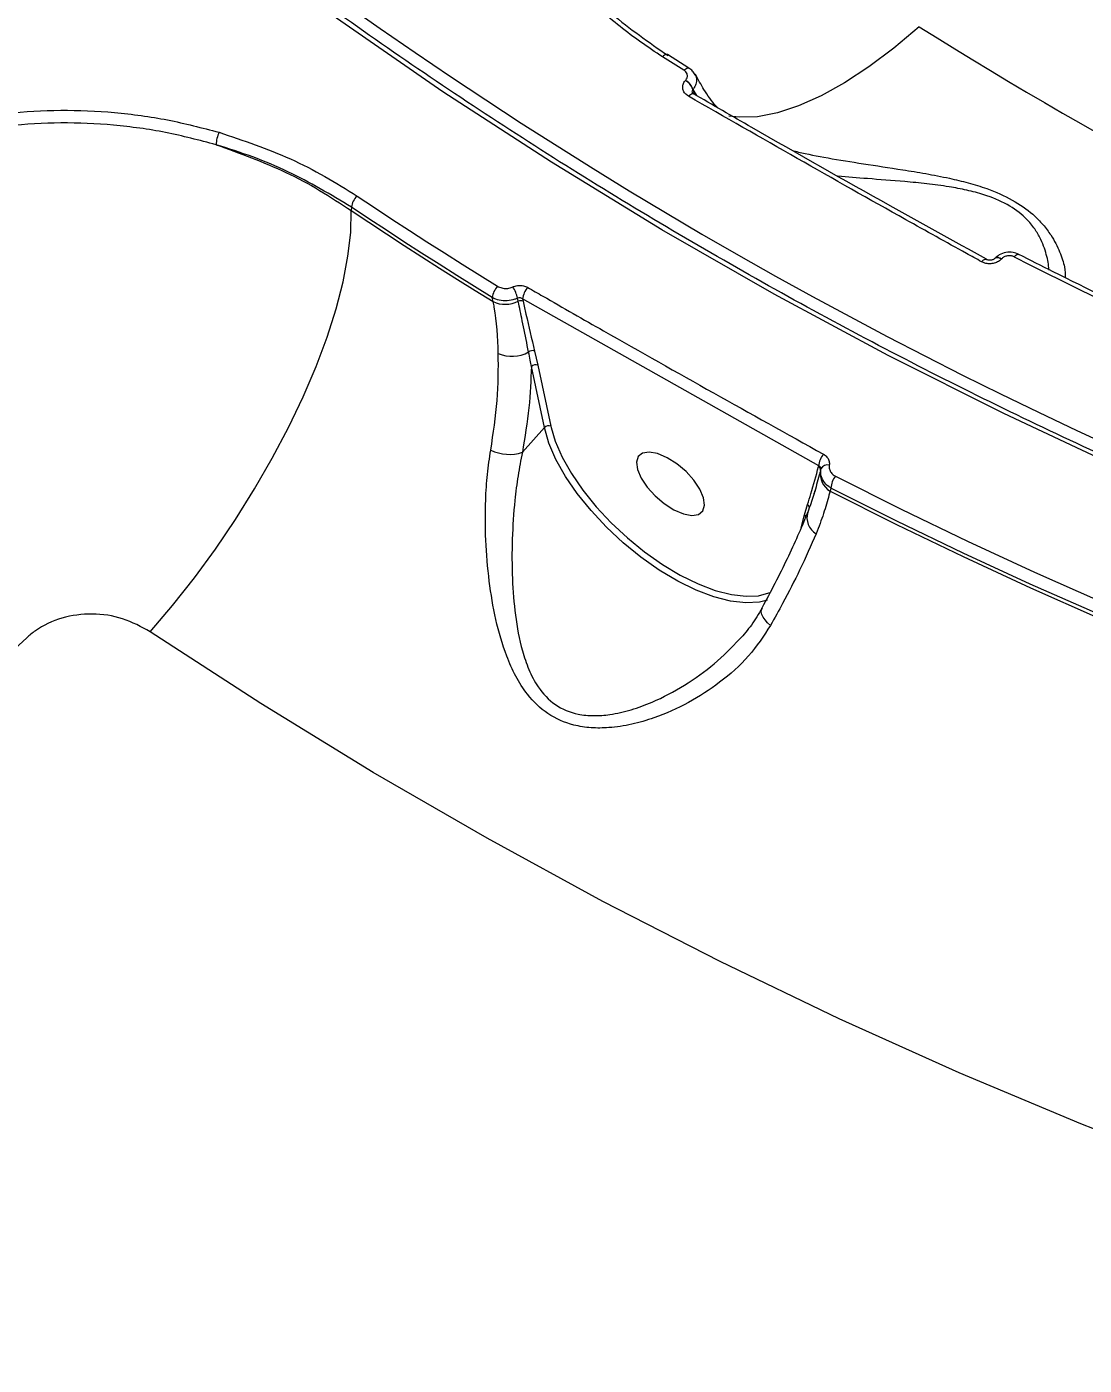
# Model space of a CAD drawing. Header units: millimetres. Extents: x -7245 to 6306, y -6696 to 5973.
# Drawn here: x 1418.4 to 1530.8, y -2294.8 to -2152.5 of the extents above; entities that cross this region are included whole.
import ezdxf

# ---------------------------------------------------------------- set-up
doc = ezdxf.new("R2010")
doc.units = ezdxf.units.MM
for name, color, linetype in [('DIKOM_ОБЪЕКТ', 7, 'Continuous'), ('DIKOM_РАЗМЕР_ЗОНА', 7, 'Continuous'), ('DIKOM_РАЗМЕР_ОБЪЕКТА', 7, 'Continuous')]:
    doc.layers.add(name, color=color, linetype=linetype)
doc.styles.add('style1', font='arial.ttf', dxfattribs={"width": 0.8})
doc.dimstyles.new('1-50', dxfattribs={"dimtxt": 300, "dimasz": 200, "dimexe": 100, "dimexo": 0, "dimgap": 100, "dimtad": 1, "dimtxsty": 'style1', "dimcen": 200, "dimclrd": 7, "dimclre": 7, "dimclrt": 7, "dimadec": 1, "dimazin": 2, "dimtfac": 1, "dimtmove": 0, "dimatfit": 2, "dimfxl": 0, "dimlwd": 25, "dimlwe": 18, "dimarcsym": 0})

# ---------------------------------------------------------------- blocks, each defined once
blk = doc.blocks.new('*D10')
at = {"layer": 'Defpoints', "color": 0, "transparency": 16777216}
for p in [(-4365.71, 2792.53), (4306.16, 475.6), (4306.16, -5965.27)]:
    blk.add_point(p, dxfattribs=at)
at = {"layer": 'DIKOM_РАЗМЕР_ОБЪЕКТА', "color": 7, "lineweight": 18, "transparency": 16777216}
for p, q in [((-4365.71, 2792.53), (-4365.71, -6065.27)), ((4306.16, 475.6), (4306.16, -6065.27))]:
    blk.add_line(p, q, dxfattribs=at)
at = {"layer": 'DIKOM_РАЗМЕР_ОБЪЕКТА', "color": 7, "lineweight": 25, "transparency": 16777216}
blk.add_line((-4165.71, -5965.27), (4106.16, -5965.27), dxfattribs=at)
at = {"layer": 'DIKOM_РАЗМЕР_ОБЪЕКТА', "color": 7, "transparency": 16777216}
for points in [[(-4165.71, -5931.93), (-4165.71, -5998.6), (-4365.71, -5965.27)], [(4106.16, -5931.93), (4106.16, -5998.6), (4306.16, -5965.27)]]:
    blk.add_solid(points, dxfattribs=at)
at = {"layer": 'DIKOM_РАЗМЕР_ОБЪЕКТА', "color": 7, "transparency": 16777216, "insert": (-85.78, -5712.1), "char_height": 300, "attachment_point": 5, "style": 'style1'}
blk.add_mtext('8650', dxfattribs=at)
blk = doc.blocks.new('*D11')
at = {"layer": 'Defpoints', "color": 0, "transparency": 16777216}
for p in [(-3472.32, 4472.83), (-6199.73, -2928.86), (1850.21, -2928.86)]:
    blk.add_point(p, dxfattribs=at)
at = {"layer": 'DIKOM_РАЗМЕР_ОБЪЕКТА', "color": 7, "lineweight": 18, "transparency": 16777216}
for p, q in [((-3472.32, 4472.83), (-6299.73, 4472.83)), ((1850.21, -2928.86), (-6299.73, -2928.86))]:
    blk.add_line(p, q, dxfattribs=at)
at = {"layer": 'DIKOM_РАЗМЕР_ОБЪЕКТА', "color": 7, "lineweight": 25, "transparency": 16777216}
blk.add_line((-6199.73, 4272.83), (-6199.73, -2728.86), dxfattribs=at)
at = {"layer": 'DIKOM_РАЗМЕР_ОБЪЕКТА', "color": 7, "transparency": 16777216}
for points in [[(-6233.06, 4272.83), (-6166.39, 4272.83), (-6199.73, 4472.83)], [(-6233.06, -2728.86), (-6166.39, -2728.86), (-6199.73, -2928.86)]]:
    blk.add_solid(points, dxfattribs=at)
at = {"layer": 'DIKOM_РАЗМЕР_ОБЪЕКТА', "color": 7, "transparency": 16777216, "insert": (-6452.9, 984.54), "char_height": 300, "attachment_point": 5, "rotation": 90, "style": 'style1'}
blk.add_mtext('7400', dxfattribs=at)
blk = doc.blocks.new('*D12')
at = {"layer": 'Defpoints', "color": 0, "transparency": 16777216}
for p in [(-5865.71, 123.34), (6306.18, -91.92), (6306.18, -6596.14)]:
    blk.add_point(p, dxfattribs=at)
at = {"layer": 'DIKOM_РАЗМЕР_ЗОНА', "color": 7, "lineweight": 18, "transparency": 16777216}
for p, q in [((-5865.71, 123.34), (-5865.71, -6696.14)), ((6306.18, -91.92), (6306.18, -6696.14))]:
    blk.add_line(p, q, dxfattribs=at)
at = {"layer": 'DIKOM_РАЗМЕР_ЗОНА', "color": 7, "lineweight": 25, "transparency": 16777216}
blk.add_line((-5665.71, -6596.14), (6106.18, -6596.14), dxfattribs=at)
at = {"layer": 'DIKOM_РАЗМЕР_ЗОНА', "color": 7, "transparency": 16777216}
for points in [[(-5665.71, -6562.81), (-5665.71, -6629.48), (-5865.71, -6596.14)], [(6106.18, -6562.81), (6106.18, -6629.48), (6306.18, -6596.14)]]:
    blk.add_solid(points, dxfattribs=at)
at = {"layer": 'DIKOM_РАЗМЕР_ЗОНА', "color": 7, "transparency": 16777216, "insert": (-71.19, -6342.97), "char_height": 300, "attachment_point": 5, "style": 'style1'}
blk.add_mtext('12150', dxfattribs=at)
blk = doc.blocks.new('*D13')
at = {"layer": 'Defpoints', "color": 0, "transparency": 16777216}
for p in [(-4231.86, 5972.83), (-6795, -4928.88), (1792.4, -4928.88)]:
    blk.add_point(p, dxfattribs=at)
at = {"layer": 'DIKOM_РАЗМЕР_ЗОНА', "color": 7, "lineweight": 18, "transparency": 16777216}
for p, q in [((-4231.86, 5972.83), (-6895, 5972.83)), ((1792.4, -4928.88), (-6895, -4928.88))]:
    blk.add_line(p, q, dxfattribs=at)
at = {"layer": 'DIKOM_РАЗМЕР_ЗОНА', "color": 7, "lineweight": 25, "transparency": 16777216}
blk.add_line((-6795, 5772.83), (-6795, -4728.88), dxfattribs=at)
at = {"layer": 'DIKOM_РАЗМЕР_ЗОНА', "color": 7, "transparency": 16777216}
for points in [[(-6828.33, 5772.83), (-6761.67, 5772.83), (-6795, 5972.83)], [(-6828.33, -4728.88), (-6761.67, -4728.88), (-6795, -4928.88)]]:
    blk.add_solid(points, dxfattribs=at)
at = {"layer": 'DIKOM_РАЗМЕР_ЗОНА', "color": 7, "transparency": 16777216, "insert": (-7048.17, 972.94), "char_height": 300, "attachment_point": 5, "rotation": 90, "style": 'style1'}
blk.add_mtext('10900', dxfattribs=at)

msp = doc.modelspace()

# ---------------------------------------------------------------- linework, layer by layer
at = {"layer": 'DIKOM_ОБЪЕКТ', "color": 7, "linetype": 'Continuous', "lineweight": 15}
for p, q in [((1488.775, -2156.863), (1486.492, -2155.436)), ((1488.403, -2158.193), (1488.42, -2158.176)), ((1489.211, -2159.137), (1489.195, -2159.156)), ((1489.195, -2159.156), (1489.318, -2159.627)), ((1489.616, -2159.799), (1489.211, -2159.137)), ((1489.23, -2159.6), (1489.244, -2159.608)), ((1452.88, -2171.665), (1452.865, -2172.03)), ((1520.405, -2177.21), (1520.42, -2177.217)), ((1521.32, -2177.11), (1521.298, -2177.134)), ((1522.024, -2177.156), (1522.008, -2177.173)), ((1467.953, -2181.704), (1467.864, -2181.274)), ((1470.622, -2181.671), (1470.551, -2181.338)), ((1471.093, -2181.421), (1471.143, -2181.656)), ((1502.575, -2199.186), (1471.093, -2181.421)), ((1472.36, -2186.961), (1472.712, -2188.467)), ((1473.401, -2195.108), (1472.019, -2188.608)), ((1472.712, -2188.467), (1474.094, -2194.967)), ((1474.094, -2194.967), (1474.125, -2195.108)), ((1471.063, -2197.732), (1473.401, -2195.108)), ((1502.559, -2199.247), (1502.575, -2199.186)), ((1503.882, -2201.531), (1503.795, -2201.865)), ((1501.063, -2204.384), (1501.386, -2203.295)), ((1500.707, -2205.76), (1501.063, -2204.384))]:
    msp.add_line(p, q, dxfattribs=at)
at = {"layer": 'DIKOM_ОБЪЕКТ', "color": 7, "linetype": 'Continuous', "lineweight": 15, "flags": 128}
for points in [[(1680.574, -2240.249), (1666.811, -2238.364), (1653.122, -2236.108), (1639.517, -2233.483), (1626.003, -2230.491), (1612.59, -2227.133), (1599.287, -2223.413), (1586.102, -2219.332), (1573.044, -2214.893), (1560.122, -2210.099), (1547.343, -2204.953), (1534.717, -2199.458), (1522.252, -2193.618), (1509.955, -2187.438), (1497.836, -2180.92), (1485.901, -2174.069), (1474.158, -2166.891), (1462.616, -2159.388), (1451.283, -2151.566), (1440.164, -2143.432), (1429.268, -2134.988), (1418.601, -2126.243)], [(1513.277, -2152.474), (1510.571, -2154.75), (1507.915, -2156.744), (1505.329, -2158.441), (1502.832, -2159.829), (1500.445, -2160.896), (1498.186, -2161.633), (1496.073, -2162.036), (1494.122, -2162.1), (1493.034, -2161.976)], [(1486.491, -2155.436), (1486.487, -2155.433), (1486.424, -2155.413), (1486.349, -2155.418), (1486.262, -2155.448), (1486.166, -2155.501), (1486.065, -2155.577), (1485.96, -2155.673)], [(1488.246, -2157.101), (1487.96, -2156.923), (1487.674, -2156.745), (1487.388, -2156.567), (1487.102, -2156.388), (1486.816, -2156.21), (1486.531, -2156.031), (1486.246, -2155.852), (1485.96, -2155.673)], [(1488.246, -2157.101), (1488.35, -2157.005), (1488.451, -2156.93), (1488.546, -2156.875), (1488.632, -2156.846), (1488.708, -2156.841), (1488.771, -2156.86), (1488.774, -2156.862)], [(1488.735, -2159.863), (1488.848, -2159.752), (1488.956, -2159.667), (1489.058, -2159.611), (1489.147, -2159.588), (1489.222, -2159.597), (1489.23, -2159.6)], [(1453.476, -2170.479), (1455.327, -2171.706), (1457.183, -2172.925), (1459.044, -2174.136), (1460.911, -2175.338), (1462.782, -2176.532), (1464.659, -2177.719), (1466.54, -2178.897), (1468.427, -2180.067)], [(1431.476, -2216.818), (1433.857, -2214.028), (1436.18, -2211.088), (1438.422, -2208.023), (1440.563, -2204.86), (1442.585, -2201.63), (1444.467, -2198.361), (1446.194, -2195.084), (1447.749, -2191.827), (1449.118, -2188.622), (1450.289, -2185.497), (1451.251, -2182.48), (1451.996, -2179.6), (1452.515, -2176.881), (1452.806, -2174.35), (1452.865, -2172.03)], [(1452.865, -2172.03), (1454.732, -2173.268), (1456.605, -2174.498), (1458.484, -2175.72), (1460.367, -2176.934), (1462.256, -2178.138), (1464.15, -2179.336), (1466.049, -2180.524), (1467.953, -2181.704)], [(1467.864, -2181.274), (1465.973, -2180.102), (1464.088, -2178.921), (1462.207, -2177.732), (1460.331, -2176.535), (1458.461, -2175.33), (1456.595, -2174.117), (1454.735, -2172.895), (1452.88, -2171.665)], [(1519.898, -2177.465), (1520.012, -2177.354), (1520.123, -2177.271), (1520.227, -2177.217), (1520.32, -2177.195), (1520.399, -2177.207), (1520.405, -2177.21)], [(1522.008, -2177.173), (1521.869, -2177.107), (1521.735, -2177.062), (1521.61, -2177.039), (1521.499, -2177.039), (1521.404, -2177.061), (1521.327, -2177.106), (1521.302, -2177.13)], [(1522.024, -2177.156), (1521.885, -2177.09), (1521.751, -2177.045), (1521.626, -2177.022), (1521.515, -2177.021), (1521.419, -2177.044), (1521.343, -2177.088), (1521.32, -2177.11)], [(1523.371, -2176.941), (1523.466, -2176.839), (1523.56, -2176.759), (1523.649, -2176.703), (1523.732, -2176.671), (1523.805, -2176.664), (1523.861, -2176.68)], [(1497.13, -2213.467), (1496.269, -2213.673), (1494.824, -2213.75), (1493.197, -2213.557), (1491.424, -2213.097), (1489.544, -2212.381), (1487.598, -2211.425), (1485.628, -2210.25), (1483.677, -2208.881), (1481.789, -2207.348), (1480.005, -2205.684), (1478.363, -2203.928), (1476.899, -2202.116), (1475.647, -2200.287), (1474.633, -2198.484), (1473.878, -2196.746), (1473.401, -2195.108)], [(1474.125, -2195.108), (1474.557, -2196.555), (1475.288, -2198.242), (1476.272, -2199.99), (1477.486, -2201.763), (1478.905, -2203.519), (1480.497, -2205.224), (1482.228, -2206.836), (1484.059, -2208.323), (1485.95, -2209.651), (1487.86, -2210.79), (1489.748, -2211.717), (1491.571, -2212.412), (1493.29, -2212.857), (1494.868, -2213.045), (1496.163, -2212.986)], [(1486.454, -2198.301), (1485.451, -2197.873), (1484.558, -2197.704), (1483.849, -2197.809), (1483.38, -2198.177), (1483.189, -2198.78), (1483.292, -2199.568), (1483.681, -2200.478), (1484.324, -2201.437), (1485.168, -2202.366), (1486.147, -2203.19), (1487.179, -2203.842), (1488.182, -2204.27), (1489.075, -2204.439), (1489.784, -2204.335), (1490.253, -2203.966), (1490.444, -2203.363), (1490.341, -2202.574), (1489.952, -2201.665), (1489.309, -2200.706), (1488.465, -2199.777), (1487.486, -2198.953), (1486.454, -2198.301)], [(1504.365, -2200.278), (1511.362, -2203.781), (1518.412, -2207.177), (1525.515, -2210.464), (1532.668, -2213.643), (1539.871, -2216.712), (1547.122, -2219.671), (1554.42, -2222.52), (1561.762, -2225.257)], [(1503.795, -2201.865), (1510.842, -2205.395), (1517.943, -2208.816), (1525.097, -2212.128), (1532.303, -2215.331), (1539.559, -2218.422), (1546.863, -2221.402), (1554.214, -2224.27), (1561.61, -2227.025)], [(1561.408, -2226.565), (1554.049, -2223.822), (1546.736, -2220.967), (1539.468, -2218.001), (1532.249, -2214.925), (1525.08, -2211.739), (1517.961, -2208.445), (1510.895, -2205.042), (1503.882, -2201.531)], [(1496.163, -2212.986), (1496.269, -2212.969), (1497.415, -2212.655)], [(1497.46, -2216.137), (1497.136, -2215.852), (1496.868, -2215.555), (1496.663, -2215.254), (1496.529, -2214.963), (1496.47, -2214.687), (1496.489, -2214.439), (1496.542, -2214.297)], [(1610.721, -2294.821), (1597.065, -2291.383), (1583.51, -2287.607), (1570.066, -2283.494), (1556.738, -2279.047), (1543.535, -2274.268), (1530.463, -2269.159), (1517.53, -2263.725), (1504.744, -2257.967), (1492.11, -2251.888), (1479.636, -2245.494), (1467.329, -2238.784), (1455.196, -2231.766), (1443.242, -2224.443), (1431.476, -2216.818)]]:
    msp.add_lwpolyline(points, dxfattribs=at)
at = {"layer": 'DIKOM_ОБЪЕКТ', "color": 7, "linetype": 'Continuous', "lineweight": 15}
for centre, radius, start, end in [((1741.311, -1743.695), 498.679, 229.88733, 263.07676), ((1764.354, -1753.02), 471.808, 237.84857, 255.11607), ((1487.579, -2159.678), 1.698, 17.9163, 60.94796), ((1487.593, -2159.663), 1.701, 17.99208, 60.92793), ((1442.052, -2165.17), 3.57, 155.65162, 177.52789), ((1454.861, -2171.918), 1.997, 133.88966, 172.704), ((1744.225, -1744.739), 485.36, 242.93303, 250.03079), ((1469.869, -2181.474), 2.014, 135.69365, 174.31345), ((1466.913, -2182.166), 3.731, 12.81914, 32.84817), ((1473.172, -2181.604), 2.087, 137.55016, 174.96206), ((1469.253, -2178.922), 3.071, 244.96476, 296.46858), ((1470.898, -2182.228), 0.622, 66.76237, 116.38064), ((1469.971, -2183.975), 3.549, 245.56817, 299.61811), ((1472.126, -2187.542), 0.627, 67.99042, 129.7473), ((1472.466, -2189.031), 0.615, 66.43872, 136.58263), ((1473.848, -2195.531), 0.615, 66.43044, 136.59862), ((1469.671, -2193.384), 4.565, 244.3716, 287.7514), ((1502.317, -2199.616), 0.441, 351.99714, 56.68002), ((1504.553, -2199.28), 1.98, 137.65835, 177.28355), ((1503.507, -2199.889), 0.812, 75.79329, 149.88486), ((1504.939, -2199.979), 2.206, 172.14444, 238.75655), ((1505.942, -2201.604), 2.061, 139.93884, 177.95838), ((1501.114, -2203.681), 0.472, 6.80184, 54.79636), ((1500.788, -2204.782), 0.484, 26.57976, 55.2777), ((1503.309, -2204.668), 1.985, 163.47855, 239.98597)]:
    msp.add_arc(centre, radius, start, end, dxfattribs=at)
for points, knots in [([(1113.996, -2635.436), (1113.584, -2633.389), (1112.466, -2627.834), (1111.409, -2618.04), (1111.071, -2605.859), (1111.677, -2592.86), (1113.204, -2579.121), (1115.653, -2564.697), (1119.021, -2549.633), (1123.323, -2533.938), (1128.533, -2517.651), (1134.627, -2500.828), (1141.574, -2483.548), (1149.344, -2465.892), (1157.92, -2447.911), (1167.303, -2429.628), (1177.463, -2411.08), (1188.361, -2392.327), (1199.944, -2373.456), (1212.16, -2354.557), (1224.819, -2335.917), (1237.885, -2317.571), (1251.303, -2299.54), (1265.194, -2281.643), (1279.501, -2263.959), (1294.158, -2246.563), (1309.319, -2229.292), (1324.981, -2212.194), (1341.125, -2195.309), (1357.501, -2178.898), (1374.034, -2163.038), (1390.648, -2147.802), (1407.29, -2133.244), (1423.934, -2119.403), (1440.551, -2106.287), (1457.09, -2093.931), (1473.476, -2082.386), (1489.625, -2071.728), (1504.487, -2062.556), (1513.826, -2057.291), (1517.994, -2054.941)], [0, 0, 0, 0, 0.0156524, 0.0424895, 0.0694115, 0.0963763, 0.1233416, 0.1502638, 0.1771009, 0.2039385, 0.2308599, 0.257825, 0.2847902, 0.3117123, 0.3385494, 0.3653865, 0.3923084, 0.4192743, 0.4462389, 0.4731609, 0.4999984, 0.5258459, 0.55177, 0.5777327, 0.6036943, 0.6296184, 0.6554663, 0.6823038, 0.7092257, 0.7361914, 0.7631565, 0.7900784, 0.8169159, 0.843753, 0.8706749, 0.8976399, 0.9246051, 0.951527, 0.9783647, 1, 1, 1, 1]), ([(1099.998, -2546.151), (1100.191, -2542.217), (1100.576, -2534.338), (1102.238, -2521.631), (1104.674, -2508.326), (1107.953, -2494.418), (1112.038, -2479.99), (1116.93, -2465.076), (1122.634, -2449.693), (1129.125, -2433.876), (1136.376, -2417.678), (1144.351, -2401.174), (1153.014, -2384.441), (1162.346, -2367.525), (1172.344, -2350.449), (1182.98, -2333.248), (1194.21, -2315.975), (1205.982, -2298.713), (1218.242, -2281.542), (1230.961, -2264.505), (1244.129, -2247.636), (1257.713, -2230.956), (1271.661, -2214.526), (1285.907, -2198.42), (1300.386, -2182.713), (1315.063, -2167.443), (1329.92, -2152.647), (1344.928, -2138.34), (1360.026, -2124.571), (1375.144, -2111.406), (1390.212, -2098.897), (1404.069, -2087.984), (1416.714, -2078.474), (1424.325, -2073.068), (1428.13, -2070.365)], [0, 0, 0, 0, 0.0315563, 0.0632128, 0.0949196, 0.1266266, 0.1582825, 0.1898391, 0.2213972, 0.2530542, 0.2847616, 0.3164694, 0.3481273, 0.3796848, 0.4112653, 0.4429437, 0.4746738, 0.5064042, 0.5380833, 0.5696641, 0.6012947, 0.6330251, 0.6648063, 0.696588, 0.7283185, 0.7599501, 0.7916592, 0.8234675, 0.8553269, 0.8871857, 0.918995, 0.9507052, 0.9753524, 1, 1, 1, 1]), ([(1485.96, -2155.673), (1484.422, -2154.632), (1481.344, -2152.55), (1477.427, -2148.95), (1474.091, -2145.093), (1471.372, -2141.029), (1469.229, -2136.75), (1467.714, -2132.312), (1466.825, -2127.788), (1466.57, -2123.243), (1466.974, -2118.749), (1468.008, -2114.373), (1469.64, -2110.202), (1471.866, -2106.309), (1474.578, -2102.699), (1476.805, -2100.578), (1477.917, -2099.519)], [0, 0, 0, 0, 0.075109, 0.1502132, 0.2212861, 0.2925797, 0.3636496, 0.4347703, 0.5061202, 0.5772485, 0.6483455, 0.7196635, 0.7907477, 0.8604307, 0.9303186, 1, 1, 1, 1]), ([(1467.989, -2119.554), (1467.938, -2119.795), (1467.583, -2121.466), (1467.534, -2124.685), (1467.872, -2129.126), (1468.887, -2133.545), (1470.515, -2137.858), (1472.732, -2142.01), (1475.941, -2146.532), (1480.391, -2151.25), (1484.508, -2154.113), (1486.566, -2155.544)], [0, 0, 0, 0, 0.0184905, 0.1284864, 0.2388461, 0.3488399, 0.4588259, 0.5691496, 0.6791396, 0.8395745, 1, 1, 1, 1]), ([(1418.601, -2126.243), (1415.37, -2128.943), (1406.665, -2136.216), (1392.476, -2148.636), (1376.096, -2163.616), (1359.66, -2179.346), (1343.222, -2195.789), (1326.843, -2212.908), (1310.881, -2230.325), (1295.383, -2247.974), (1280.382, -2265.784), (1265.633, -2284.045), (1251.2, -2302.712), (1237.142, -2321.729), (1223.768, -2340.677), (1211.11, -2359.493), (1199.177, -2378.116), (1187.779, -2396.852), (1176.978, -2415.638), (1166.827, -2434.409), (1157.549, -2452.752), (1149.156, -2470.612), (1141.639, -2487.951), (1134.876, -2505.049), (1128.924, -2521.836), (1123.824, -2538.245), (1119.688, -2553.913), (1116.507, -2568.806), (1114.253, -2582.904), (1112.888, -2596.437), (1112.457, -2609.332), (1112.981, -2621.53), (1114.397, -2632.276), (1116.51, -2641.716), (1119.258, -2649.875), (1121.434, -2655.246), (1122.887, -2657.683), (1122.987, -2657.851)], [0, 0, 0, 0, 0.0175098, 0.0471733, 0.0768596, 0.1065232, 0.137048, 0.1675984, 0.1981228, 0.2277864, 0.2574724, 0.2871364, 0.3176611, 0.3482104, 0.3787353, 0.4083997, 0.4380851, 0.467749, 0.4982733, 0.5288236, 0.5593488, 0.589012, 0.6186985, 0.6483614, 0.6788865, 0.7094368, 0.7399614, 0.7696252, 0.7993115, 0.8289745, 0.8594992, 0.8900495, 0.9205739, 0.9463918, 0.9722396, 0.998087, 1, 1, 1, 1]), ([(1680.899, -2239.902), (1678.699, -2239.622), (1672.315, -2238.81), (1661.791, -2237.23), (1649.352, -2235.065), (1636.986, -2232.586), (1624.697, -2229.807), (1612.493, -2226.723), (1600.379, -2223.338), (1588.364, -2219.653), (1576.453, -2215.673), (1564.653, -2211.396), (1552.97, -2206.827), (1541.411, -2201.966), (1529.981, -2196.819), (1518.689, -2191.385), (1507.537, -2185.672), (1496.535, -2179.677), (1485.687, -2173.408), (1474.999, -2166.867), (1464.478, -2160.056), (1454.127, -2152.981), (1443.954, -2145.645), (1433.967, -2138.05), (1425.743, -2131.48), (1420.878, -2127.409), (1419.224, -2126.026)], [0, 0, 0, 0, 0.022819, 0.0662182, 0.1096183, 0.1530188, 0.1964194, 0.23982, 0.2832214, 0.3266225, 0.3700236, 0.4134242, 0.4568255, 0.5002279, 0.5436285, 0.5870315, 0.6304321, 0.673835, 0.7172365, 0.760637, 0.8040399, 0.8474414, 0.8908438, 0.9342442, 0.9776465, 1, 1, 1, 1]), ([(1488.42, -2158.176), (1488.43, -2158.165), (1488.503, -2158.083), (1488.604, -2157.908), (1488.631, -2157.679), (1488.579, -2157.456), (1488.463, -2157.26), (1488.313, -2157.15), (1488.246, -2157.101)], [0, 0, 0, 0, 0.0340621, 0.2524155, 0.4708224, 0.5980826, 0.8193306, 1, 1, 1, 1]), ([(1489.425, -2157.585), (1489.351, -2157.444), (1489.195, -2157.153), (1488.912, -2156.97), (1488.766, -2156.875)], [0, 0, 0, 0, 0.481242, 1, 1, 1, 1]), ([(1489.407, -2157.565), (1489.444, -2157.617), (1489.541, -2157.756), (1489.598, -2158.099), (1489.562, -2158.562), (1489.373, -2158.937), (1489.23, -2159.114), (1489.211, -2159.137)], [0, 0, 0, 0, 0.1138926, 0.3041184, 0.6286707, 0.9502964, 1, 1, 1, 1]), ([(1491.846, -2161.09), (1491.78, -2161.023), (1491.244, -2160.476), (1490.432, -2159.314), (1489.767, -2158.077), (1489.471, -2157.527)], [0, 0, 0, 0, 0.0714923, 0.5862736, 1, 1, 1, 1]), ([(1488.735, -2159.863), (1488.605, -2159.772), (1488.346, -2159.59), (1488.133, -2159.205), (1488.087, -2158.798), (1488.196, -2158.446), (1488.346, -2158.264), (1488.403, -2158.193)], [0, 0, 0, 0, 0.2181966, 0.4368008, 0.6530455, 0.8658114, 1, 1, 1, 1]), ([(1489.195, -2159.156), (1489.175, -2159.177), (1489.125, -2159.234), (1489.089, -2159.353), (1489.109, -2159.447), (1489.118, -2159.491)], [0, 0, 0, 0, 0.2492648, 0.6490452, 1, 1, 1, 1]), ([(1519.898, -2177.465), (1519.362, -2177.169), (1516.679, -2175.686), (1506.298, -2169.92), (1496.441, -2164.276), (1488.735, -2159.863)], [0, 0, 0, 0, 0.0517101, 0.2585446, 1, 1, 1, 1]), ([(1489.244, -2159.605), (1489.234, -2159.6), (1489.178, -2159.572), (1489.131, -2159.52), (1489.113, -2159.487), (1489.114, -2159.492), (1489.114, -2159.493)], [0, 0, 0, 0, 0.0874347, 0.4730237, 0.8973191, 1, 1, 1, 1]), ([(1520.415, -2177.191), (1517.001, -2175.306), (1508.692, -2170.718), (1498.297, -2164.837), (1491.316, -2160.786), (1489.24, -2159.582)], [0, 0, 0, 0, 0.3288973, 0.8003882, 1, 1, 1, 1]), ([(1385.372, -2175.43), (1386.878, -2174.12), (1389.774, -2171.6), (1394.636, -2168.499), (1399.671, -2165.953), (1404.994, -2163.936), (1410.535, -2162.483), (1416.217, -2161.59), (1421.963, -2161.257), (1427.692, -2161.511), (1433.353, -2162.271), (1436.986, -2163.223), (1438.8, -2163.698)], [0, 0, 0, 0, 0.1070818, 0.2059767, 0.3051841, 0.4040774, 0.5033389, 0.6029206, 0.7021779, 0.8013485, 0.9008334, 1, 1, 1, 1]), ([(1438.485, -2165.016), (1436.708, -2164.549), (1433.148, -2163.613), (1427.6, -2162.862), (1421.986, -2162.605), (1416.357, -2162.927), (1410.791, -2163.793), (1405.365, -2165.211), (1400.151, -2167.178), (1395.223, -2169.668), (1390.464, -2172.699), (1387.63, -2175.164), (1386.157, -2176.446)], [0, 0, 0, 0, 0.0992775, 0.19887, 0.2981517, 0.3974202, 0.4970062, 0.5962745, 0.6950831, 0.7942198, 0.8930341, 1, 1, 1, 1]), ([(1438.485, -2165.016), (1441.009, -2165.926), (1444.833, -2167.305), (1449.537, -2169.828), (1451.756, -2171.296), (1452.865, -2172.03)], [0, 0, 0, 0, 0.4927743, 0.7463898, 1, 1, 1, 1]), ([(1452.88, -2171.665), (1450.683, -2170.339), (1447.355, -2168.33), (1442.413, -2166.265), (1439.794, -2165.432), (1438.485, -2165.016)], [0, 0, 0, 0, 0.492794, 0.7463957, 1, 1, 1, 1]), ([(1438.8, -2163.698), (1441.376, -2164.569), (1445.278, -2165.889), (1450.079, -2168.335), (1452.344, -2169.765), (1453.476, -2170.479)], [0, 0, 0, 0, 0.4927622, 0.7463878, 1, 1, 1, 1]), ([(1499.778, -2165.628), (1499.991, -2165.685), (1501.041, -2165.964), (1503.58, -2166.445), (1507.273, -2167.041), (1510.848, -2167.574), (1513.951, -2168.077), (1516.293, -2168.53), (1518.479, -2169.054), (1520.778, -2169.759), (1523.258, -2170.844), (1525.215, -2172.234), (1526.47, -2173.52), (1527.487, -2174.89), (1528.271, -2176.434), (1528.777, -2178.024), (1528.798, -2178.794), (1528.808, -2179.155)], [0, 0, 0, 0, 0.0254939, 0.1260529, 0.2315978, 0.3370991, 0.3956397, 0.4541221, 0.4999301, 0.5456623, 0.6133431, 0.6811815, 0.7268094, 0.7725289, 0.8513722, 0.9303779, 1, 1, 1, 1]), ([(1527.037, -2178.287), (1527.038, -2178.282), (1527.069, -2177.826), (1526.818, -2176.686), (1526.309, -2175.177), (1525.493, -2173.835), (1524.457, -2172.614), (1522.719, -2171.314), (1520.441, -2170.379), (1518.316, -2169.826), (1516.267, -2169.448), (1514.052, -2169.161), (1511.11, -2168.877), (1507.851, -2168.641), (1505.635, -2168.448), (1504.597, -2168.358)], [0, 0, 0, 0, 0.0010571, 0.1012628, 0.2034324, 0.2594093, 0.3167841, 0.3987572, 0.4806114, 0.5366776, 0.5943687, 0.6686539, 0.7440188, 0.8800106, 1, 1, 1, 1]), ([(1523.853, -2176.69), (1523.656, -2176.606), (1523.229, -2176.423), (1522.481, -2176.445), (1521.787, -2176.674), (1521.465, -2176.991), (1521.324, -2177.129)], [0, 0, 0, 0, 0.2321228, 0.5027793, 0.7826041, 1, 1, 1, 1]), ([(1522.008, -2177.173), (1521.94, -2177.238), (1521.766, -2177.407), (1521.376, -2177.6), (1520.872, -2177.697), (1520.345, -2177.663), (1520.047, -2177.531), (1519.898, -2177.465)], [0, 0, 0, 0, 0.1342258, 0.3470256, 0.5632233, 0.7817205, 1, 1, 1, 1]), ([(1521.302, -2177.127), (1521.289, -2177.142), (1521.263, -2177.17), (1521.164, -2177.23), (1521.025, -2177.28), (1520.854, -2177.31), (1520.672, -2177.301), (1520.514, -2177.264), (1520.449, -2177.229), (1520.42, -2177.213)], [0, 0, 0, 0, 0.1314509, 0.2696589, 0.40553, 0.5550919, 0.7103726, 0.8712368, 1, 1, 1, 1]), ([(1523.371, -2176.941), (1523.369, -2176.94), (1523.279, -2176.89), (1523.074, -2176.825), (1522.785, -2176.81), (1522.5, -2176.857), (1522.236, -2176.962), (1522.092, -2177.093), (1522.024, -2177.156)], [0, 0, 0, 0, 0.0042573, 0.219841, 0.4356325, 0.5683882, 0.7939923, 1, 1, 1, 1]), ([(1578.895, -2200.631), (1576.859, -2199.881), (1570.951, -2197.707), (1561.259, -2193.883), (1549.865, -2189.068), (1538.604, -2183.959), (1529.96, -2179.777), (1525.073, -2177.296), (1523.86, -2176.68)], [0, 0, 0, 0, 0.1082695, 0.3142001, 0.5201367, 0.726071, 0.9320093, 1, 1, 1, 1]), ([(1468.427, -2180.067), (1468.572, -2180.138), (1468.861, -2180.281), (1469.378, -2180.326), (1469.781, -2180.254), (1469.991, -2180.166), (1470.048, -2180.142)], [0, 0, 0, 0, 0.2968172, 0.5940597, 0.8895118, 1, 1, 1, 1]), ([(1470.048, -2180.142), (1470.091, -2180.123), (1470.285, -2180.038), (1470.671, -2179.962), (1471.189, -2179.992), (1471.485, -2180.128), (1471.632, -2180.195)], [0, 0, 0, 0, 0.085793, 0.3893365, 0.694744, 1, 1, 1, 1]), ([(1471.632, -2180.195), (1472.17, -2180.504), (1474.857, -2182.048), (1485.349, -2188.053), (1495.293, -2193.598), (1503.09, -2197.946)], [0, 0, 0, 0, 0.0512152, 0.2561204, 1, 1, 1, 1]), ([(1470.551, -2181.338), (1470.456, -2181.379), (1470.108, -2181.53), (1469.439, -2181.655), (1468.583, -2181.604), (1468.104, -2181.384), (1467.864, -2181.274)], [0, 0, 0, 0, 0.1107176, 0.4064012, 0.7035121, 1, 1, 1, 1]), ([(1468.503, -2187.206), (1468.43, -2185.519), (1468.347, -2183.606), (1467.995, -2181.905), (1467.953, -2181.704)], [0, 0, 0, 0, 0.8821302, 1, 1, 1, 1]), ([(1471.093, -2181.421), (1471.042, -2181.389), (1470.941, -2181.325), (1470.764, -2181.292), (1470.632, -2181.308), (1470.566, -2181.333), (1470.551, -2181.338)], [0, 0, 0, 0, 0.3134817, 0.6197864, 0.9175697, 1, 1, 1, 1]), ([(1471.725, -2187.06), (1471.679, -2186.835), (1471.449, -2185.71), (1471.09, -2183.907), (1470.766, -2182.357), (1470.622, -2181.671)], [0, 0, 0, 0, 0.1223116, 0.6114506, 1, 1, 1, 1]), ([(1471.143, -2181.656), (1471.243, -2182.121), (1471.62, -2183.876), (1472.047, -2185.654), (1472.36, -2186.961)], [0, 0, 0, 0, 0.2647086, 1, 1, 1, 1]), ([(1467.697, -2197.5), (1467.97, -2195.711), (1468.522, -2192.091), (1468.509, -2188.847), (1468.503, -2187.206)], [0, 0, 0, 0, 0.4942361, 1, 1, 1, 1]), ([(1472.019, -2188.608), (1471.98, -2188.384), (1471.89, -2187.87), (1471.784, -2187.352), (1471.725, -2187.06)], [0, 0, 0, 0, 0.4353335, 1, 1, 1, 1]), ([(1472.019, -2188.608), (1471.962, -2190.052), (1471.849, -2192.962), (1471.326, -2196.133), (1471.063, -2197.732)], [0, 0, 0, 0, 0.4960314, 1, 1, 1, 1]), ([(1497.46, -2216.137), (1496.723, -2217.253), (1495.249, -2219.489), (1492.186, -2222.205), (1488.784, -2224.425), (1485.58, -2225.861), (1482.705, -2226.702), (1480.451, -2227.053), (1478.371, -2227.072), (1476.133, -2226.736), (1473.688, -2225.675), (1471.677, -2223.728), (1470.31, -2221.563), (1469.14, -2218.915), (1468.168, -2215.53), (1467.479, -2211.378), (1467.118, -2207.087), (1467.109, -2203.27), (1467.311, -2200.054), (1467.568, -2198.351), (1467.697, -2197.5)], [0, 0, 0, 0, 0.075456, 0.1510367, 0.2213889, 0.2917283, 0.3346626, 0.3775446, 0.4104297, 0.4432596, 0.4962477, 0.5490791, 0.5889858, 0.6289827, 0.6969422, 0.7650055, 0.8363544, 0.9076346, 0.9538326, 1, 1, 1, 1]), ([(1471.063, -2197.732), (1470.899, -2198.552), (1470.569, -2200.205), (1470.187, -2203.295), (1469.939, -2206.98), (1469.948, -2211.086), (1470.261, -2215.085), (1470.854, -2218.315), (1471.711, -2220.861), (1472.765, -2222.891), (1474.46, -2224.708), (1476.642, -2225.601), (1478.659, -2225.788), (1480.569, -2225.636), (1482.661, -2225.15), (1485.349, -2224.155), (1488.363, -2222.554), (1491.542, -2220.314), (1493.294, -2218.494), (1494.158, -2217.598)], [0, 0, 0, 0, 0.0512052, 0.1032225, 0.1821917, 0.2630095, 0.3372064, 0.4129563, 0.4548134, 0.4976476, 0.5515694, 0.6052244, 0.638958, 0.6737276, 0.7197956, 0.766654, 0.8441128, 0.9231598, 1, 1, 1, 1]), ([(1501.386, -2203.295), (1501.509, -2202.909), (1501.932, -2201.584), (1502.299, -2200.216), (1502.559, -2199.247)], [0, 0, 0, 0, 0.2911597, 1, 1, 1, 1]), ([(1502.805, -2199.482), (1502.806, -2199.44), (1502.808, -2199.355), (1502.734, -2199.258), (1502.648, -2199.207), (1502.588, -2199.19), (1502.575, -2199.186)], [0, 0, 0, 0, 0.2868545, 0.5898012, 0.9135196, 1, 1, 1, 1]), ([(1503.09, -2197.946), (1503.125, -2197.967), (1503.295, -2198.066), (1503.538, -2198.302), (1503.73, -2198.687), (1503.714, -2198.964), (1503.706, -2199.102)], [0, 0, 0, 0, 0.0808924, 0.3906006, 0.6950368, 1, 1, 1, 1]), ([(1503.706, -2199.102), (1503.698, -2199.24), (1503.682, -2199.516), (1503.874, -2199.9), (1504.128, -2200.147), (1504.315, -2200.25), (1504.365, -2200.278)], [0, 0, 0, 0, 0.295439, 0.5903633, 0.8902275, 1, 1, 1, 1]), ([(1502.754, -2199.677), (1502.711, -2199.84), (1502.497, -2200.655), (1502.226, -2201.671), (1501.953, -2202.525), (1501.891, -2202.719)], [0, 0, 0, 0, 0.1618996, 0.809392, 1, 1, 1, 1]), ([(1502.805, -2199.482), (1502.797, -2199.513), (1502.78, -2199.579), (1502.763, -2199.644), (1502.754, -2199.677)], [0, 0, 0, 0, 0.4879884, 1, 1, 1, 1]), ([(1503.882, -2201.531), (1503.8, -2201.48), (1503.492, -2201.29), (1503.074, -2200.851), (1502.763, -2200.184), (1502.791, -2199.716), (1502.805, -2199.482)], [0, 0, 0, 0, 0.109241, 0.4079527, 0.7031948, 1, 1, 1, 1]), ([(1502.238, -2201.573), (1502.173, -2201.817), (1501.955, -2202.641), (1501.633, -2203.499), (1501.406, -2204.103)], [0, 0, 0, 0, 0.2954022, 1, 1, 1, 1]), ([(1503.795, -2201.865), (1503.753, -2202.01), (1503.54, -2202.747), (1503.131, -2204.218), (1502.588, -2205.662), (1502.316, -2206.386)], [0, 0, 0, 0, 0.1089003, 0.552823, 1, 1, 1, 1]), ([(1501.39, -2204.12), (1501.358, -2204.205), (1501.065, -2204.979), (1500.352, -2206.625), (1499.235, -2209.055), (1497.967, -2211.618), (1497.007, -2213.414), (1496.537, -2214.293)], [0, 0, 0, 0, 0.0297413, 0.271465, 0.5163533, 0.763239, 1, 1, 1, 1]), ([(1502.316, -2206.386), (1501.758, -2207.65), (1500.738, -2209.964), (1499.018, -2213.318), (1497.894, -2215.352), (1497.46, -2216.137)], [0, 0, 0, 0, 0.425129, 0.7780912, 1, 1, 1, 1]), ([(1496.553, -2214.303), (1496.198, -2214.911), (1495.52, -2216.07), (1494.605, -2217.12), (1494.17, -2217.618)], [0, 0, 0, 0, 0.5251761, 1, 1, 1, 1]), ([(1431.476, -2216.818), (1430.53, -2216.298), (1428.66, -2215.272), (1425.339, -2214.784), (1422.08, -2215.199), (1419.723, -2216.281), (1418.649, -2217.197), (1418.351, -2217.451)], [0, 0, 0, 0, 0.2385284, 0.4713306, 0.6968049, 0.9159617, 1, 1, 1, 1]), ([(1418.351, -2217.451), (1413.915, -2221.616), (1405.038, -2229.953), (1391.863, -2242.958), (1378.832, -2256.288), (1365.814, -2270.13), (1352.843, -2284.466), (1339.956, -2299.275), (1327.367, -2314.321), (1314.699, -2330.071), (1302.024, -2346.524), (1289.414, -2363.659), (1277.3, -2380.904), (1265.739, -2398.178), (1254.784, -2415.4), (1244.488, -2432.495), (1234.877, -2449.432), (1225.952, -2466.187), (1217.724, -2482.725), (1210.23, -2498.971), (1203.506, -2514.846), (1197.585, -2530.286), (1192.49, -2545.254), (1188.212, -2559.739), (1184.753, -2573.708), (1182.126, -2587.1), (1180.346, -2599.848), (1179.411, -2612.131), (1179.386, -2623.867), (1180.31, -2634.991), (1182.178, -2645.266), (1185.02, -2654.62), (1188.736, -2663.117), (1191.992, -2667.956), (1193.62, -2670.375)], [0, 0, 0, 0, 0.0277663, 0.0555656, 0.083365, 0.1111322, 0.1400373, 0.1689796, 0.1979225, 0.2268274, 0.258637, 0.2905481, 0.3225097, 0.3544719, 0.386382, 0.4181913, 0.4498948, 0.4817001, 0.5135554, 0.5454112, 0.5772151, 0.6089195, 0.6405471, 0.6722759, 0.704055, 0.7358347, 0.7675624, 0.7991909, 0.8325938, 0.8660267, 0.8994299, 0.9329431, 0.9664865, 1, 1, 1, 1])]:
    msp.add_open_spline(points, degree=3, knots=knots, dxfattribs=at)

# ---------------------------------------------------------------- dimensions: what is measured, and where the dimension line sits
at = {"layer": 'DIKOM_РАЗМЕР_ЗОНА'}
dim = msp.add_linear_dim(base=(-6795.001, -4928.879), p1=(-4231.865, 5972.834), p2=(1792.398, -4928.879), angle=90, text='10900', dimstyle='1-50', dxfattribs=at)
dim.commit()
dim.dimension.update_dxf_attribs({"geometry": '*D13', "text_midpoint": (-6795.001, 972.936), "dimtype": 160})
dim = msp.add_linear_dim(base=(6306.184, -6596.144), p1=(-5865.714, 123.344), p2=(6306.184, -91.922), text='12150', dimstyle='1-50', dxfattribs=at)
dim.commit()
dim.dimension.update_dxf_attribs({"geometry": '*D12', "text_midpoint": (-71.192, -6596.144), "dimtype": 160})
at = {"layer": 'DIKOM_РАЗМЕР_ОБЪЕКТА'}
dim = msp.add_linear_dim(base=(-6199.728, -2928.864), p1=(-3472.315, 4472.834), p2=(1850.213, -2928.864), angle=90, text='7400', dimstyle='1-50', dxfattribs=at)
dim.commit()
dim.dimension.update_dxf_attribs({"geometry": '*D11', "text_midpoint": (-6199.728, 984.539), "dimtype": 160})
dim = msp.add_linear_dim(base=(4306.158, -5965.268), p1=(-4365.714, 2792.532), p2=(4306.158, 475.605), text='8650', dimstyle='1-50', dxfattribs=at)
dim.commit()
dim.dimension.update_dxf_attribs({"geometry": '*D10', "text_midpoint": (-85.784, -5965.268), "dimtype": 160})

doc.saveas('drawing.dxf')
